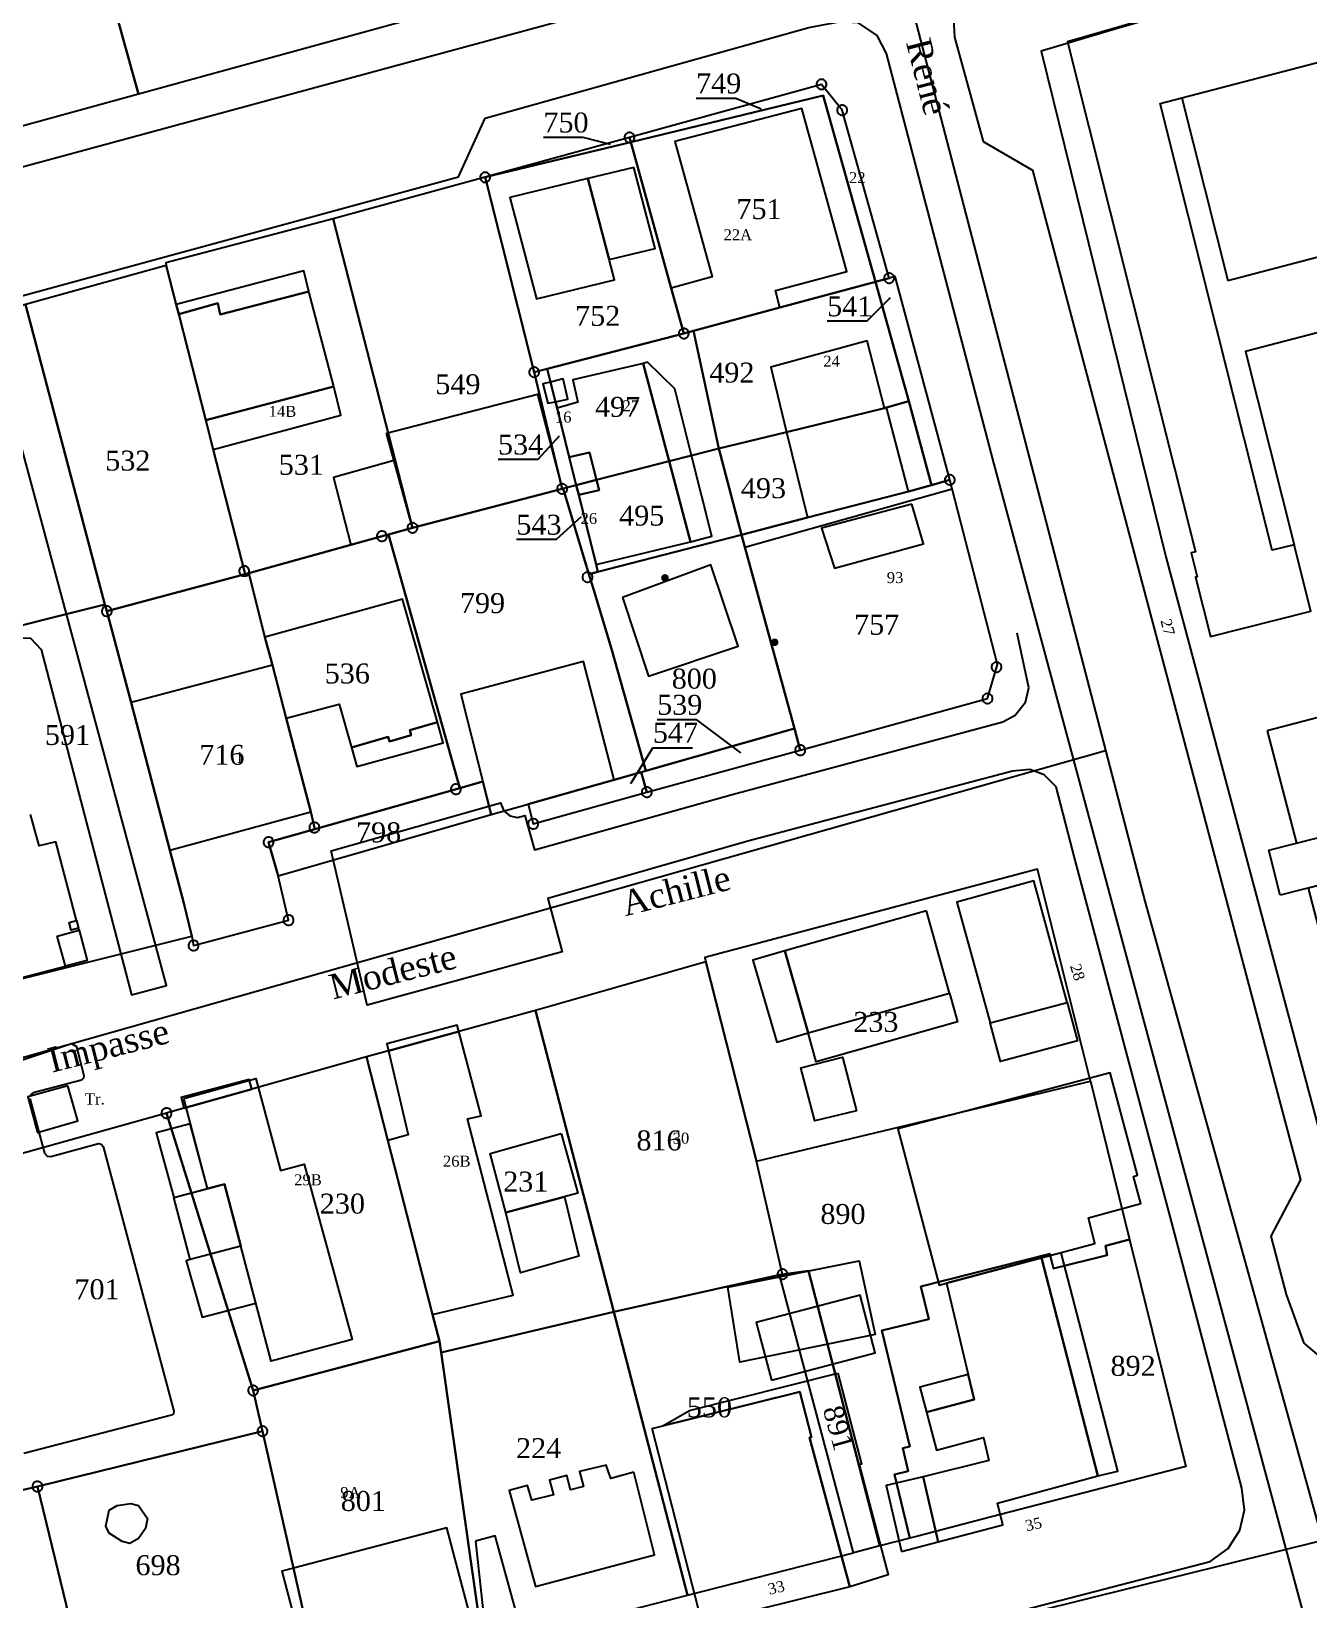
# Model space of a CAD drawing. Extents: x 351895 to 352714, y 545172 to 545744.
# Drawn here: x 352401 to 352529.1, y 545318.1 to 545475.4 of the extents above; entities that cross this region are included whole.
import ezdxf

# ---------------------------------------------------------------- set-up
doc = ezdxf.new("R2010")
doc.units = 0
doc.linetypes.add('CONTINU', pattern=[0])
doc.layers.get('0').update_dxf_attribs({"linetype": 'CONTINU'})
for name, color, linetype in [('1PARCELLE', 7, 'CONTINU'), ('1ZONCOMM', 7, 'CONTINU'), ('3BATIDUR', 7, 'CONTINU'), ('3BATILEGER', 7, 'CONTINU'), ('3BORNE', 7, 'CONTINU'), ('3CLOTNONMI', 7, 'CONTINU'), ('3ENSIMMO', 7, 'CONTINU'), ('3FLECHEPAR', 7, 'CONTINU'), ('3NUMVOIE', 7, 'CONTINU'), ('3PARCELLETEX', 7, 'CONTINU'), ('3SENTIER', 7, 'CONTINU'), ('3TOPOLINE', 7, 'CONTINU'), ('3ZONCOMMTEX', 7, 'CONTINU')]:
    doc.layers.add(name, color=color, linetype=linetype)
doc.styles.get("Standard").update_dxf_attribs({"font": 'Times New Roman'})

# ---------------------------------------------------------------- blocks, each defined once
blk = doc.blocks.new('BORLIPRO')
blk.add_lwpolyline([(-0.07, 0.5), (-0.19, 0.47), (-0.31, 0.4), (-0.4, 0.31), (-0.47, 0.19), (-0.5, 0.07), (-0.5, -0.07), (-0.47, -0.19), (-0.4, -0.31), (-0.31, -0.4), (-0.19, -0.47), (-0.07, -0.5), (0.07, -0.5), (0.19, -0.47), (0.31, -0.4), (0.4, -0.31), (0.47, -0.19), (0.5, -0.07), (0.5, 0.07), (0.47, 0.19), (0.4, 0.31), (0.31, 0.4), (0.19, 0.47), (0.07, 0.5)], close=True)
blk = doc.blocks.new('CLOTNOMI')
at = {"const_width": 0.38}
blk.add_lwpolyline([(-0.19, 0.37, 1), (0.19, 0.37, 1)], format="xyb", close=True, dxfattribs=at)

msp = doc.modelspace()

# ---------------------------------------------------------------- linework, layer by layer
at = {"layer": '1PARCELLE'}
for points in [[(352406.07, 545517.66), (352410.63, 545518.77), (352420.74, 545521.23), (352423.94, 545522), (352425.36, 545517.19), (352423.96, 545516.88), (352426.43, 545507.92), (352432.57, 545509.68), (352436.58, 545491.57), (352440.69, 545477.07), (352411.69, 545469.11), (352406.39, 545488.31), (352413.63, 545490.24), (352406.07, 545517.66)], [(352376.76, 545471.25), (352374.31, 545482.19), (352371.57, 545493.89), (352368.36, 545507.94), (352368.23, 545508.48), (352373.28, 545509.71), (352378.2, 545510.9), (352390.06, 545513.78), (352400.08, 545516.21), (352406.07, 545517.66), (352413.63, 545490.24), (352406.39, 545488.31), (352411.69, 545469.11), (352379.34, 545460.23), (352376.76, 545471.25)], [(352552.18, 545488.13), (352533.4, 545482.61), (352512.36, 545476.42), (352511.98, 545476.31), (352509.77, 545475.66), (352502.23, 545473.44), (352514.74, 545422.69), (352535.8, 545343.83), (352591.25, 545357.44), (352571.17, 545428.6), (352564.35, 545457.6), (352561.92, 545456.83), (352556.58, 545473.99), (352552.18, 545488.13)], [(352461.08, 545464.3), (352480.38, 545468.97), (352485.62, 545450.29), (352486.99, 545450.66), (352482.27, 545467.51), (352480.21, 545470.1), (352460.95, 545464.78), (352461.08, 545464.3)], [(352461.08, 545464.3), (352465.13, 545449.64), (352466.39, 545445.11), (352467.38, 545445.37), (352476.04, 545447.7), (352485.62, 545450.29), (352480.38, 545468.97), (352461.08, 545464.3)], [(352446.47, 545460.77), (352461.08, 545464.3), (352460.95, 545464.78), (352446.47, 545460.77)], [(352446.47, 545460.77), (352451.39, 545441.21), (352452.7, 545441.55), (352466.39, 545445.11), (352465.13, 545449.64), (352461.08, 545464.3), (352446.47, 545460.77)], [(352431.22, 545456.6), (352437.43, 545432.4), (352439.18, 545425.61), (352454.19, 545429.52), (352451.39, 545441.21), (352446.47, 545460.77), (352431.22, 545456.6)], [(352414.49, 545451.94), (352415.49, 545448.01), (352415.74, 545447.04), (352418.45, 545436.42), (352419.2, 545433.46), (352422.4, 545420.94), (352422.78, 545421.04), (352433, 545423.89), (352436.38, 545424.83), (352436.77, 545424.94), (352439.18, 545425.61), (352437.43, 545432.4), (352431.22, 545456.6), (352414.43, 545452.18), (352414.49, 545451.94)], [(352400.36, 545448), (352408.34, 545417.9), (352408.52, 545417.23), (352422.4, 545420.94), (352419.2, 545433.46), (352418.45, 545436.42), (352415.74, 545447.04), (352415.49, 545448.01), (352414.49, 545451.94), (352400.36, 545448)], [(352485.62, 545450.29), (352488.98, 545438.3), (352491.25, 545429.9), (352493.08, 545430.41), (352487.58, 545450.81), (352486.99, 545450.66), (352485.62, 545450.29)], [(352485.62, 545450.29), (352476.04, 545447.7), (352467.38, 545445.37), (352469.9, 545433.56), (352476.71, 545435.2), (352486.52, 545437.62), (352486.72, 545437.67), (352488.98, 545438.3), (352485.62, 545450.29)], [(352386.45, 545444.06), (352386.65, 545443.3), (352393.83, 545416.61), (352394.41, 545414.43), (352408.34, 545417.9), (352400.36, 545448), (352386.45, 545444.06)], [(352466.39, 545445.11), (352452.7, 545441.55), (352453.03, 545440.23), (352453.52, 545438.25), (352453.68, 545437.61), (352454.91, 545432.7), (352455.61, 545429.89), (352457.63, 545430.41), (352464.93, 545432.28), (352467.18, 545432.86), (352469.9, 545433.56), (352467.38, 545445.37), (352466.39, 545445.11)], [(352451.39, 545441.21), (352454.19, 545429.52), (352454.29, 545429.55), (352455.61, 545429.89), (352454.91, 545432.7), (352453.68, 545437.61), (352453.52, 545438.25), (352453.03, 545440.23), (352452.7, 545441.55), (352451.39, 545441.21)], [(352469.9, 545433.56), (352472.17, 545424.89), (352478.8, 545426.64), (352488.93, 545429.24), (352491.25, 545429.9), (352488.98, 545438.3), (352486.72, 545437.67), (352486.52, 545437.62), (352476.71, 545435.2), (352469.9, 545433.56)], [(352455.61, 545429.89), (352455.85, 545428.91), (352457.59, 545421.92), (352457.78, 545421.19), (352472.17, 545424.89), (352469.9, 545433.56), (352467.18, 545432.86), (352464.93, 545432.28), (352457.63, 545430.41), (352455.61, 545429.89)], [(352493.08, 545430.41), (352491.25, 545429.9), (352488.93, 545429.24), (352478.8, 545426.64), (352472.17, 545424.89), (352477.48, 545405.48), (352478.08, 545403.3), (352496.85, 545408.48), (352497.84, 545411.89), (352493.08, 545430.41)], [(352439.18, 545425.61), (352436.77, 545424.94), (352443.93, 545399.48), (352446.25, 545400.14), (352447.08, 545396.84), (352450.79, 545397.88), (352459.42, 545400.31), (352462.12, 545401.09), (352462.57, 545401.22), (352459.14, 545413.46), (352457.36, 545419.36), (352456.88, 545420.96), (352454.29, 545429.55), (352454.19, 545429.52), (352439.18, 545425.61)], [(352454.29, 545429.55), (352456.88, 545420.96), (352457.78, 545421.19), (352457.59, 545421.92), (352455.85, 545428.91), (352455.61, 545429.89), (352454.29, 545429.55)], [(352436.77, 545424.94), (352436.38, 545424.83), (352433, 545423.89), (352422.78, 545421.04), (352424.38, 545414.63), (352425.15, 545411.83), (352426.53, 545406.5), (352428.98, 545397.1), (352429.38, 545395.36), (352443.93, 545399.48), (352436.77, 545424.94)], [(352456.88, 545420.96), (352457.36, 545419.36), (352459.14, 545413.46), (352462.57, 545401.22), (352477.48, 545405.48), (352472.17, 545424.89), (352457.78, 545421.19), (352456.88, 545420.96)], [(352422.4, 545420.94), (352408.52, 545417.23), (352410.97, 545408.09), (352414.83, 545393.26), (352416.25, 545387.94), (352417.04, 545384.63), (352417.23, 545383.69), (352426.76, 545386.24), (352425.72, 545390.68), (352424.75, 545394.05), (352429.38, 545395.36), (352428.98, 545397.1), (352426.53, 545406.5), (352425.15, 545411.83), (352424.38, 545414.63), (352422.78, 545421.04), (352422.4, 545420.94)], [(352375.63, 545409.71), (352376.31, 545407.81), (352380.26, 545396.64), (352382.37, 545390.71), (352385.99, 545391.56), (352387, 545391.8), (352390.29, 545377.96), (352417.04, 545384.63), (352416.25, 545387.94), (352414.83, 545393.26), (352410.97, 545408.09), (352408.52, 545417.23), (352408.34, 545417.9), (352394.41, 545414.43), (352375.63, 545409.71)], [(352462.57, 545401.22), (352462.12, 545401.09), (352462.68, 545399.08), (352478.08, 545403.3), (352477.48, 545405.48), (352462.57, 545401.22)], [(352462.12, 545401.09), (352459.42, 545400.31), (352450.79, 545397.88), (352451.3, 545395.9), (352462.68, 545399.08), (352462.12, 545401.09)], [(352429.38, 545395.36), (352424.75, 545394.05), (352425.72, 545390.68), (352447.08, 545396.84), (352446.25, 545400.14), (352443.93, 545399.48), (352429.38, 545395.36)], [(352468.6, 545382.05), (352473.69, 545362.05), (352507.18, 545370.08), (352501.87, 545391.36), (352468.49, 545382.48), (352468.6, 545382.05)], [(352451.51, 545377.19), (352459.37, 545346.95), (352475.99, 545350.65), (352476.29, 545350.69), (352473.69, 545362.05), (352468.6, 545382.05), (352451.51, 545377.19)], [(352434.57, 545372.53), (352436.72, 545364.14), (352441.2, 545346.68), (352441.89, 545344.01), (352442.05, 545342.87), (352459.37, 545346.95), (352451.51, 545377.19), (352443.83, 545375.08), (352436.77, 545373.14), (352434.57, 545372.53)], [(352414.52, 545366.87), (352423.21, 545339.06), (352441.89, 545344.01), (352441.2, 545346.68), (352436.72, 545364.14), (352434.57, 545372.53), (352423.06, 545369.28), (352416.26, 545367.36), (352414.52, 545366.87)], [(352475.99, 545350.65), (352476.29, 545350.69), (352473.69, 545362.05), (352507.18, 545370.08), (352510.04, 545358.56), (352511.11, 545354.21), (352508.69, 545353.57), (352508.87, 545352.63), (352503.48, 545351.28), (352503.09, 545352.76), (352490.17, 545349.49), (352490.97, 545346.21), (352486.25, 545345.07), (352489.07, 545333.44), (352488.35, 545333.26), (352488.91, 545330.95), (352487.52, 545330.61), (352489.07, 545324.23), (352486.18, 545323.48), (352486.06, 545323.45), (352478.9, 545351.04), (352475.99, 545350.65)], [(352391.63, 545360.47), (352399.56, 545328.95), (352401.56, 545329.42), (352424.14, 545334.96), (352423.21, 545339.06), (352414.52, 545366.87), (352391.63, 545360.47)], [(352511.11, 545354.21), (352516.75, 545331.42), (352496.35, 545326.13), (352489.86, 545324.44), (352489.07, 545324.23), (352487.52, 545330.61), (352488.91, 545330.95), (352488.35, 545333.26), (352489.07, 545333.44), (352486.25, 545345.07), (352490.97, 545346.21), (352490.17, 545349.49), (352503.09, 545352.76), (352503.48, 545351.28), (352508.87, 545352.63), (352508.69, 545353.57), (352511.11, 545354.21)], [(352459.37, 545346.95), (352466.78, 545318.5), (352483.41, 545322.77), (352475.99, 545350.65), (352459.37, 545346.95)], [(352486.06, 545323.45), (352483.41, 545322.77), (352475.99, 545350.65), (352476.29, 545350.69), (352478.9, 545351.04), (352486.06, 545323.45)], [(352442.05, 545342.87), (352446.27, 545313.23), (352466.78, 545318.5), (352459.37, 545346.95), (352442.05, 545342.87)], [(352423.21, 545339.06), (352424.14, 545334.96), (352427.24, 545321.23), (352429.55, 545310.99), (352429.98, 545309.05), (352446.27, 545313.23), (352442.05, 545342.87), (352441.89, 545344.01), (352423.21, 545339.06)], [(352408.65, 545300.37), (352410.75, 545301.23), (352428.87, 545308.6), (352429.98, 545309.05), (352429.55, 545310.99), (352427.24, 545321.23), (352424.14, 545334.96), (352401.56, 545329.42), (352405.63, 545312.76), (352408.52, 545300.91), (352408.65, 545300.37)], [(352383.97, 545325.27), (352391.32, 545295.41), (352397.82, 545297.27), (352402.34, 545298.56), (352405.72, 545299.53), (352408.65, 545300.37), (352408.52, 545300.91), (352405.63, 545312.76), (352401.56, 545329.42), (352399.56, 545328.95), (352397.54, 545328.47), (352385.67, 545325.67), (352383.97, 545325.27)]]:
    msp.add_lwpolyline(points, close=True, dxfattribs=at)
at = {"layer": '1ZONCOMM'}
for points in [[(352426.41, 545707.74), (352452.75, 545615.13), (352488.26, 545481.76), (352512.63, 545388.13), (352530.44, 545324), (352536.51, 545297.8), (352543.06, 545268.62), (352546.42, 545253.01), (352547.48, 545247.66)], [(352508.7, 545403.23), (352364.07, 545362.21)], [(352530.44, 545324), (352473.07, 545309.76), (352410.54, 545291.16), (352384.33, 545284.56), (352323.99, 545269.38), (352267.82, 545255.92), (352235.01, 545247.88), (352207.77, 545241.43), (352192.76, 545237.88), (352151.17, 545226.38), (352133.36, 545221.49)]]:
    msp.add_lwpolyline(points, dxfattribs=at)
at = {"layer": '3BATIDUR'}
for points in [[(352547.68, 545473.69), (352553.1, 545475.11), (352549.9, 545487.37), (352533.4, 545482.61), (352504.89, 545474.36), (352517.73, 545423.2), (352517.27, 545423.08), (352517.87, 545420.69), (352517.73, 545420.65), (352519.22, 545414.71), (352529.27, 545417.23), (352527.6, 545423.91), (352525.4, 545423.36), (352514.16, 545468.17), (352516.35, 545468.75), (352531.23, 545472.63), (352539.15, 545474.7), (352538.2, 545478.33), (352537.76, 545480.02), (352545.5, 545482.05), (352547.68, 545473.69)], [(352465.13, 545449.64), (352466.39, 545445.11), (352467.38, 545445.37), (352476.04, 545447.7), (352475.59, 545449.43), (352482.74, 545451.33), (352478.23, 545467.69), (352465.49, 545464.37), (352469.24, 545450.77), (352465.13, 545449.64)], [(352456.78, 545460.64), (352448.94, 545458.75), (352451.61, 545448.59), (352459.45, 545450.48), (352458.92, 545452.51), (352456.78, 545460.64)], [(352415.74, 545447.04), (352418.45, 545436.42), (352431.3, 545439.77), (352428.8, 545449.31), (352419.89, 545447.02), (352419.65, 545448.15), (352415.74, 545447.04)], [(352486.52, 545437.62), (352484.79, 545444.36), (352475.13, 545441.72), (352476.71, 545435.2), (352486.52, 545437.62)], [(352457.63, 545430.41), (352464.93, 545432.28), (352462.33, 545442.1), (352455.26, 545440.44), (352455.78, 545438.2), (352453.68, 545437.61), (352454.91, 545432.7), (352456.92, 545433.17), (352457.63, 545430.41)], [(352436.58, 545435.09), (352451.71, 545439.03), (352454.19, 545429.52), (352439.18, 545425.61), (352436.58, 545435.09)], [(352486.72, 545437.67), (352486.52, 545437.62), (352476.71, 545435.2), (352478.8, 545426.64), (352488.93, 545429.24), (352486.72, 545437.67)], [(352437.43, 545432.4), (352431.27, 545430.66), (352433, 545423.89), (352436.38, 545424.83), (352436.77, 545424.94), (352439.18, 545425.61), (352437.43, 545432.4)], [(352455.85, 545428.91), (352457.59, 545421.92), (352467.08, 545424.2), (352464.93, 545432.28), (352457.63, 545430.41), (352457.89, 545429.39), (352455.85, 545428.91)], [(352489.26, 545427.98), (352480.22, 545425.56), (352481.51, 545421.55), (352490.44, 545423.99), (352489.26, 545427.98)], [(352460.24, 545418.62), (352462.84, 545410.71), (352471.83, 545413.74), (352469.12, 545421.88), (352460.24, 545418.62)], [(352425.15, 545411.83), (352426.53, 545406.5), (352431.84, 545407.91), (352433.06, 545403.57), (352436.75, 545404.62), (352436.88, 545404.18), (352439.06, 545404.8), (352438.91, 545405.31), (352441.7, 545406.1), (352438.18, 545418.43), (352424.38, 545414.63), (352425.15, 545411.83)], [(352410.97, 545408.09), (352414.83, 545393.26), (352428.98, 545397.1), (352426.53, 545406.5), (352425.15, 545411.83), (352410.97, 545408.09)], [(352447.08, 545396.84), (352450.79, 545397.88), (352459.42, 545400.31), (352456.32, 545412.18), (352444.03, 545408.92), (352446.25, 545400.14), (352447.08, 545396.84)], [(352524.9, 545405.23), (352527.84, 545393.98), (352531.78, 545394.98), (352532.94, 545390.46), (352529.01, 545389.46), (352532, 545378.03), (352535.93, 545379.05), (352537.1, 545374.54), (352533.19, 545373.52), (352534.72, 545367.62), (352545.48, 545370.33), (352544.32, 545374.8), (352541.15, 545375.79), (352540.08, 545379.87), (352542.33, 545382.42), (352540.2, 545390.6), (352537.02, 545391.59), (352535.95, 545395.67), (352538.2, 545398.22), (352535.63, 545408.04), (352524.9, 545405.23)], [(352504.85, 545377.98), (352501.49, 545390.18), (352493.77, 545388.06), (352497.12, 545375.93), (352504.85, 545377.98)], [(352490.73, 545387.18), (352476.53, 545383.17), (352478.86, 545374.92), (352493.05, 545378.92), (352490.73, 545387.18)], [(352443.83, 545375.08), (352443.67, 545375.7), (352436.61, 545373.83), (352436.77, 545373.14), (352443.83, 545375.08)], [(352441.2, 545346.68), (352449.29, 545348.6), (352444.69, 545366.29), (352446.06, 545366.59), (352443.83, 545375.08), (352436.77, 545373.14), (352438.74, 545364.71), (352436.72, 545364.14), (352441.2, 545346.68)], [(352483.7, 545367.1), (352479.52, 545366.09), (352478.14, 545371.42), (352482.32, 545372.5), (352483.7, 545367.1)], [(352492.74, 545349.81), (352507.63, 545353.81), (352506.97, 545356.37), (352512.22, 545357.81), (352511.5, 545360.52), (352511.91, 545360.65), (352509.15, 545370.92), (352494.69, 545367.09), (352487.87, 545365.29), (352492.01, 545349.63), (352492.74, 545349.81)], [(352404.63, 545369.6), (352400.62, 545368.52), (352401.59, 545364.94), (352405.63, 545366.09), (352404.63, 545369.6)], [(352416.26, 545367.36), (352423.06, 545369.28), (352422.81, 545370.24), (352415.98, 545368.43), (352416.26, 545367.36)], [(352416.24, 545368.34), (352423.48, 545370.34), (352425.95, 545361.13), (352428.31, 545361.76), (352433.13, 545344.18), (352425, 545342), (352420.33, 545359.75), (352418.61, 545359.31), (352416.24, 545368.34)], [(352454.08, 545364.84), (352455.75, 545358.85), (352448.55, 545356.9), (352446.96, 545362.82), (352454.08, 545364.84)], [(352455.85, 545352.51), (352450.01, 545350.84), (352448.55, 545356.9), (352454.42, 545358.49), (352455.85, 545352.51)], [(352470.82, 545349.4), (352483.99, 545352.07), (352485.59, 545344.67), (352472.03, 545341.88), (352470.82, 545349.4)], [(352491.91, 545323.87), (352498.4, 545325.56), (352497.84, 545327.75), (352507.93, 545330.5), (352502.26, 545352.36), (352492.74, 545349.81), (352494.93, 545340.67), (352495.53, 545338.16), (352490.74, 545336.89), (352491.75, 545333.07), (352496.45, 545334.32), (352496.99, 545332.03), (352490.39, 545330.39), (352491.91, 545323.87)], [(352481.83, 545340.79), (352484.21, 545331.66), (352483.99, 545331.61), (352486.9, 545320.57), (352483.03, 545319.34), (352478.99, 545334.33), (352479.21, 545334.38), (352478.03, 545338.92), (352464.29, 545335.5), (352466.98, 545337.03), (352481.83, 545340.79)], [(352463.23, 545335.24), (352478.03, 545338.92), (352479.21, 545334.38), (352478.99, 545334.33), (352483.03, 545319.34), (352468.22, 545315.67), (352463.23, 545335.24)], [(352461.38, 545330.87), (352459.07, 545330.22), (352458.62, 545331.55), (352455.94, 545330.92), (352456.33, 545329.41), (352455.02, 545329.08), (352454.65, 545330.53), (352452.92, 545330.04), (352453.34, 545328.59), (352451.16, 545328.03), (352450.72, 545329.53), (352448.89, 545329), (352451.52, 545319.39), (352463.47, 545322.56), (352461.38, 545330.87)], [(352429.55, 545310.99), (352445.3, 545315.14), (352442.63, 545325.28), (352427.24, 545321.23), (352429.55, 545310.99)], [(352429.55, 545310.99), (352427.24, 545321.23), (352426.09, 545320.93), (352428.76, 545310.78), (352429.55, 545310.99)]]:
    msp.add_lwpolyline(points, close=True, dxfattribs=at)
msp.add_lwpolyline([(352398.36, 545380.04), (352404.37, 545381.62), (352403.55, 545384.64), (352405.75, 545385.23), (352405.75, 545385.24), (352405.7, 545385.45), (352404.94, 545385.25), (352404.74, 545386.01), (352405.5, 545386.2), (352403.42, 545394.09), (352401.74, 545393.68), (352400.86, 545396.83)], dxfattribs=at)
at = {"layer": '3BATILEGER'}
for points in [[(352525.4, 545423.36), (352514.16, 545468.17), (352516.35, 545468.75), (352520.95, 545450.42), (352536, 545454.36), (352531.23, 545472.63), (352533.02, 545473.1), (352543.24, 545433.95), (352550.37, 545435.81), (352550.84, 545433.9), (352541.95, 545431.58), (352537.86, 545447.23), (352522.74, 545443.29), (352527.6, 545423.91), (352525.4, 545423.36)], [(352456.78, 545460.64), (352458.92, 545452.51), (352463.53, 545453.62), (352461.39, 545461.75), (352456.78, 545460.64)], [(352415.49, 545448.01), (352415.74, 545447.04), (352419.65, 545448.15), (352419.89, 545447.02), (352428.8, 545449.31), (352428.27, 545451.39), (352415.49, 545448.01)], [(352464.93, 545432.28), (352467.18, 545432.86), (352465.51, 545439.56), (352462.76, 545442.22), (352462.33, 545442.1), (352464.93, 545432.28)], [(352419.2, 545433.46), (352431.99, 545436.9), (352431.3, 545439.77), (352418.45, 545436.42), (352419.2, 545433.46)], [(352453.03, 545440.23), (352452.26, 545440.04), (352452.76, 545438.1), (352453.52, 545438.25), (352453.03, 545440.23)], [(352453.03, 545440.23), (352453.52, 545438.25), (352454.77, 545438.51), (352454.3, 545440.56), (352453.03, 545440.23)], [(352455.61, 545429.89), (352457.63, 545430.41), (352456.92, 545433.17), (352454.91, 545432.7), (352455.61, 545429.89)], [(352464.93, 545432.28), (352467.08, 545424.2), (352469.21, 545424.75), (352467.18, 545432.86), (352464.93, 545432.28)], [(352455.61, 545429.89), (352455.85, 545428.91), (352457.89, 545429.39), (352457.63, 545430.41), (352455.61, 545429.89)], [(352433.06, 545403.57), (352433.6, 545401.65), (352442.27, 545404.03), (352441.7, 545406.1), (352438.91, 545405.31), (352439.06, 545404.8), (352436.88, 545404.18), (352436.75, 545404.62), (352433.06, 545403.57)], [(352526.22, 545388.74), (352525.07, 545393.27), (352531.78, 545394.98), (352532.94, 545390.46), (352526.22, 545388.74)], [(352405.5, 545386.2), (352405.7, 545385.45), (352404.94, 545385.25), (352404.74, 545386.01), (352405.5, 545386.2)], [(352404.37, 545381.62), (352403.55, 545384.64), (352405.75, 545385.24), (352406.55, 545382.19), (352404.37, 545381.62)], [(352478.86, 545374.92), (352476.53, 545383.17), (352473.31, 545382.22), (352475.74, 545373.99), (352478.86, 545374.92)], [(352478.86, 545374.92), (352493.05, 545378.92), (352493.86, 545376.03), (352479.68, 545372.03), (352478.86, 545374.92)], [(352497.12, 545375.93), (352504.85, 545377.98), (352505.88, 545374.12), (352498.15, 545372.06), (352497.12, 545375.93)], [(352415.25, 545358.42), (352418.61, 545359.31), (352416.9, 545365.81), (352413.47, 545364.9), (352415.25, 545358.42)], [(352415.25, 545358.42), (352420.33, 545359.75), (352421.97, 545353.52), (352416.89, 545352.19), (352415.25, 545358.42)], [(352421.97, 545353.52), (352416.89, 545352.19), (352416.47, 545352.07), (352418.08, 545346.4), (352423.47, 545347.82), (352421.97, 545353.52)], [(352507.93, 545330.5), (352509.93, 545330.96), (352504.25, 545352.87), (352502.26, 545352.36), (352507.93, 545330.5)], [(352475.18, 545340.07), (352485.6, 545342.82), (352484.07, 545348.62), (352473.65, 545345.87), (352475.18, 545340.07)], [(352490.74, 545336.89), (352495.53, 545338.16), (352494.93, 545340.67), (352490.07, 545339.38), (352490.74, 545336.89)], [(352488.23, 545322.91), (352491.91, 545323.87), (352490.39, 545330.39), (352486.69, 545329.53), (352488.23, 545322.91)], [(352408.42, 545325.42), (352408.77, 545327.03), (352409.55, 545327.52), (352410.92, 545327.71), (352411.71, 545327.52), (352412.61, 545326.19), (352412.39, 545325.19), (352411.69, 545324.21), (352410.83, 545323.7), (352410.06, 545323.91), (352408.76, 545324.73), (352408.42, 545325.42)], [(352445.49, 545323.94), (352446.55, 545314.39), (352450, 545315.22), (352447.48, 545324.45), (352445.49, 545323.94)]]:
    msp.add_lwpolyline(points, close=True, dxfattribs=at)
at = {"layer": '3FLECHEPAR'}
for points in [[(352474.15, 545467.61), (352471.61, 545468.69), (352467.63, 545468.69)], [(352459.03, 545464.05), (352456.29, 545464.77), (352452.31, 545464.77)], [(352487.09, 545448.68), (352484.75, 545446.33), (352480.77, 545446.33)], [(352453.91, 545434.8), (352451.74, 545432.46), (352447.76, 545432.46)], [(352456.09, 545426.7), (352453.58, 545424.42), (352449.6, 545424.42)], [(352472.13, 545403.04), (352467.7, 545406.35), (352463.72, 545406.35)], [(352461.07, 545399.95), (352463.29, 545403.54), (352467.27, 545403.54)]]:
    msp.add_lwpolyline(points, dxfattribs=at)
at = {"layer": '3SENTIER'}
msp.add_lwpolyline([(352325.1, 545546.94), (352457.61, 545581.89), (352481.8, 545490.84), (352482.3, 545488.69), (352481.96, 545486.38), (352480.35, 545484), (352478.32, 545483.07), (352351.34, 545448.58)], dxfattribs=at)
at = {"layer": '3TOPOLINE'}
for points in [[(352496.41, 545464.35), (352501.38, 545461.49), (352528.26, 545360.17), (352525.26, 545354.54), (352526.82, 545348.68), (352528.59, 545343.81), (352530.97, 545341.78), (352533.76, 545341.36), (352536.31, 545341.91), (352635.32, 545366.3), (352643.51, 545368.41), (352645.12, 545369.39), (352646.36, 545371.21), (352646.85, 545373.5), (352646.55, 545375.29), (352646.02, 545376.76), (352641.12, 545378.71), (352629.41, 545427.83), (352632.61, 545431.45), (352614.08, 545508.49)], [(352352.78, 545441.55), (352384.56, 545450.13), (352390.41, 545446.26), (352443.8, 545460.81), (352446.46, 545466.71), (352478.95, 545475.79), (352482.1, 545476.39), (352483.82, 545476.31), (352485.76, 545475), (352486.7, 545473.18), (352497.36, 545432.49), (352532.89, 545300.37)], [(352493.41, 545477.23), (352493.56, 545474.83), (352496.41, 545464.35)], [(352384.12, 545407.98), (352383.35, 545410.1), (352399.39, 545414.57), (352400.87, 545414.52), (352401.94, 545413.38), (352410.99, 545378.76), (352414.5, 545379.68), (352396.07, 545448.15)], [(352493.32, 545429.48), (352472.52, 545423.63)], [(352470.48, 545309.25), (352519.2, 545321.88), (352520.98, 545323.21), (352522.16, 545325.03), (352522.63, 545327.03), (352522.37, 545329.26), (352515.19, 545356.5), (352505.64, 545392.25), (352503.73, 545399.61), (352502.52, 545400.81), (352501.11, 545401.35), (352499.35, 545401.2), (352472.81, 545394.16), (352452.76, 545388.41), (352454.19, 545383.07), (352434.65, 545377.7), (352431.03, 545393.19), (352448.01, 545398), (352448.35, 545397.2), (352448.95, 545396.71), (352449.7, 545396.54), (352450.46, 545396.73), (352451.41, 545393.28), (352471.23, 545398.86), (352498.39, 545406.13), (352499.64, 545406.8), (352500.66, 545408.11), (352501.01, 545409.56), (352499.82, 545415.02)], [(352392.41, 545369.7), (352404.98, 545373.87), (352405.47, 545373.57), (352406.23, 545370.65), (352406.18, 545370.39), (352405.98, 545370.2), (352401.13, 545368.93), (352400.84, 545368.71)], [(352400.82, 545368.34), (352402.28, 545362.86), (352402.53, 545362.57), (352402.91, 545362.54), (352407.68, 545363.82), (352407.97, 545363.77), (352408.16, 545363.53), (352415.24, 545336.96), (352415.22, 545336.72), (352415.03, 545336.56), (352400.19, 545332.73)]]:
    msp.add_lwpolyline(points, dxfattribs=at)

# ---------------------------------------------------------------- block references
at = {"layer": '3BORNE'}
for p in [(352480.21, 545470.1), (352482.27, 545467.51), (352460.95, 545464.78), (352446.47, 545460.77), (352486.99, 545450.66), (352466.39, 545445.11), (352451.39, 545441.21), (352493.08, 545430.41), (352454.19, 545429.52), (352439.18, 545425.61), (352436.12, 545424.76), (352422.31, 545421.27), (352456.73, 545420.65), (352408.52, 545417.23), (352497.76, 545411.63), (352496.85, 545408.48), (352478.08, 545403.3), (352443.54, 545399.37), (352462.68, 545399.08), (352429.34, 545395.53), (352451.3, 545395.9), (352424.75, 545394.05), (352426.76, 545386.24), (352417.23, 545383.69), (352414.52, 545366.87), (352476.29, 545350.71), (352423.21, 545339.06), (352424.14, 545334.96), (352401.56, 545329.42)]:
    msp.add_blockref('BORLIPRO', p, dxfattribs=at)
at = {"layer": '3CLOTNONMI'}
for p, rotation in [((352464.63, 545420.23), 20.1), ((352475.15, 545414.02), 285.3)]:
    msp.add_blockref('CLOTNOMI', p, dxfattribs=dict(at, rotation=rotation))

# ---------------------------------------------------------------- texts
at = {"layer": '3ENSIMMO'}
msp.add_text('Tr.', height=1.125, dxfattribs=at).set_placement((352406.3, 545367.74))
at = {"layer": '3NUMVOIE'}
for s, p in [('22', (352482.96, 545460.19)), ('22A', (352470.38, 545454.46)), ('24', (352480.38, 545441.77)), ('27', (352460.25, 545437.3)), ('14B', (352424.76, 545436.74)), ('16', (352453.47, 545436.17)), ('26', (352456.04, 545425.99)), ('93', (352486.75, 545420.06)), ('1', (352421.41, 545402)), ('30', (352465.28, 545363.82)), ('26B', (352442.24, 545361.51)), ('29B', (352427.32, 545359.64)), ('9A', (352431.94, 545328.27))]:
    msp.add_text(s, height=1.1, dxfattribs=at).set_placement(p)
for s, rotation, p in [('27', 284.6, (352514.19, 545416.3)), ('28', 287.4, (352505.11, 545381.65)), ('35', 13.4, (352500.79, 545324.91)), ('33', 13.4, (352474.99, 545318.55))]:
    msp.add_text(s, height=1.1, rotation=rotation, dxfattribs=at).set_placement(p)
at = {"layer": '3PARCELLETEX'}
for s, p in [('749', (352467.63, 545469.19)), ('750', (352452.31, 545465.27)), ('751', (352471.67, 545456.58)), ('752', (352455.49, 545445.87)), ('541', (352480.77, 545446.83)), ('492', (352468.95, 545440.18)), ('549', (352441.47, 545439.01)), ('497', (352457.49, 545436.74)), ('534', (352447.76, 545432.96)), ('532', (352408.37, 545431.35)), ('531', (352425.77, 545430.93)), ('493', (352472.12, 545428.58)), ('495', (352459.91, 545425.83)), ('543', (352449.6, 545424.92)), ('799', (352443.94, 545417.05)), ('757', (352483.47, 545414.88)), ('536', (352430.38, 545409.99)), ('800', (352465.18, 545409.47)), ('539', (352463.72, 545406.85)), ('591', (352402.32, 545403.82)), ('547', (352463.29, 545404.04)), ('716', (352417.8, 545401.83)), ('798', (352433.52, 545394.05)), ('233', (352483.39, 545375.03)), ('816', (352461.64, 545363.14)), ('231', (352448.28, 545359.01)), ('230', (352429.89, 545356.8)), ('890', (352480.09, 545355.76)), ('701', (352405.28, 545348.21)), ('892', (352509.19, 545340.52)), ('550', (352466.7, 545336.36)), ('224', (352449.57, 545332.26)), ('801', (352431.99, 545326.96)), ('698', (352411.4, 545320.52))]:
    msp.add_text(s, height=2, dxfattribs=at).set_placement(p)
msp.add_text('891', height=2, rotation=285.6, dxfattribs=at).set_placement((352480.32, 545337.2))
at = {"layer": '3ZONCOMMTEX'}
for s, rotation, p in [('René', 284.4, (352488.66, 545474.32)), ('Achille', 14.3, (352460.53, 545386.62)), ('Modeste', 14.3, (352431.22, 545378.27)), ('Impasse', 14.3, (352403, 545370.92))]:
    msp.add_text(s, height=2.5, rotation=rotation, dxfattribs=at).set_placement(p)

doc.saveas('drawing.dxf')
